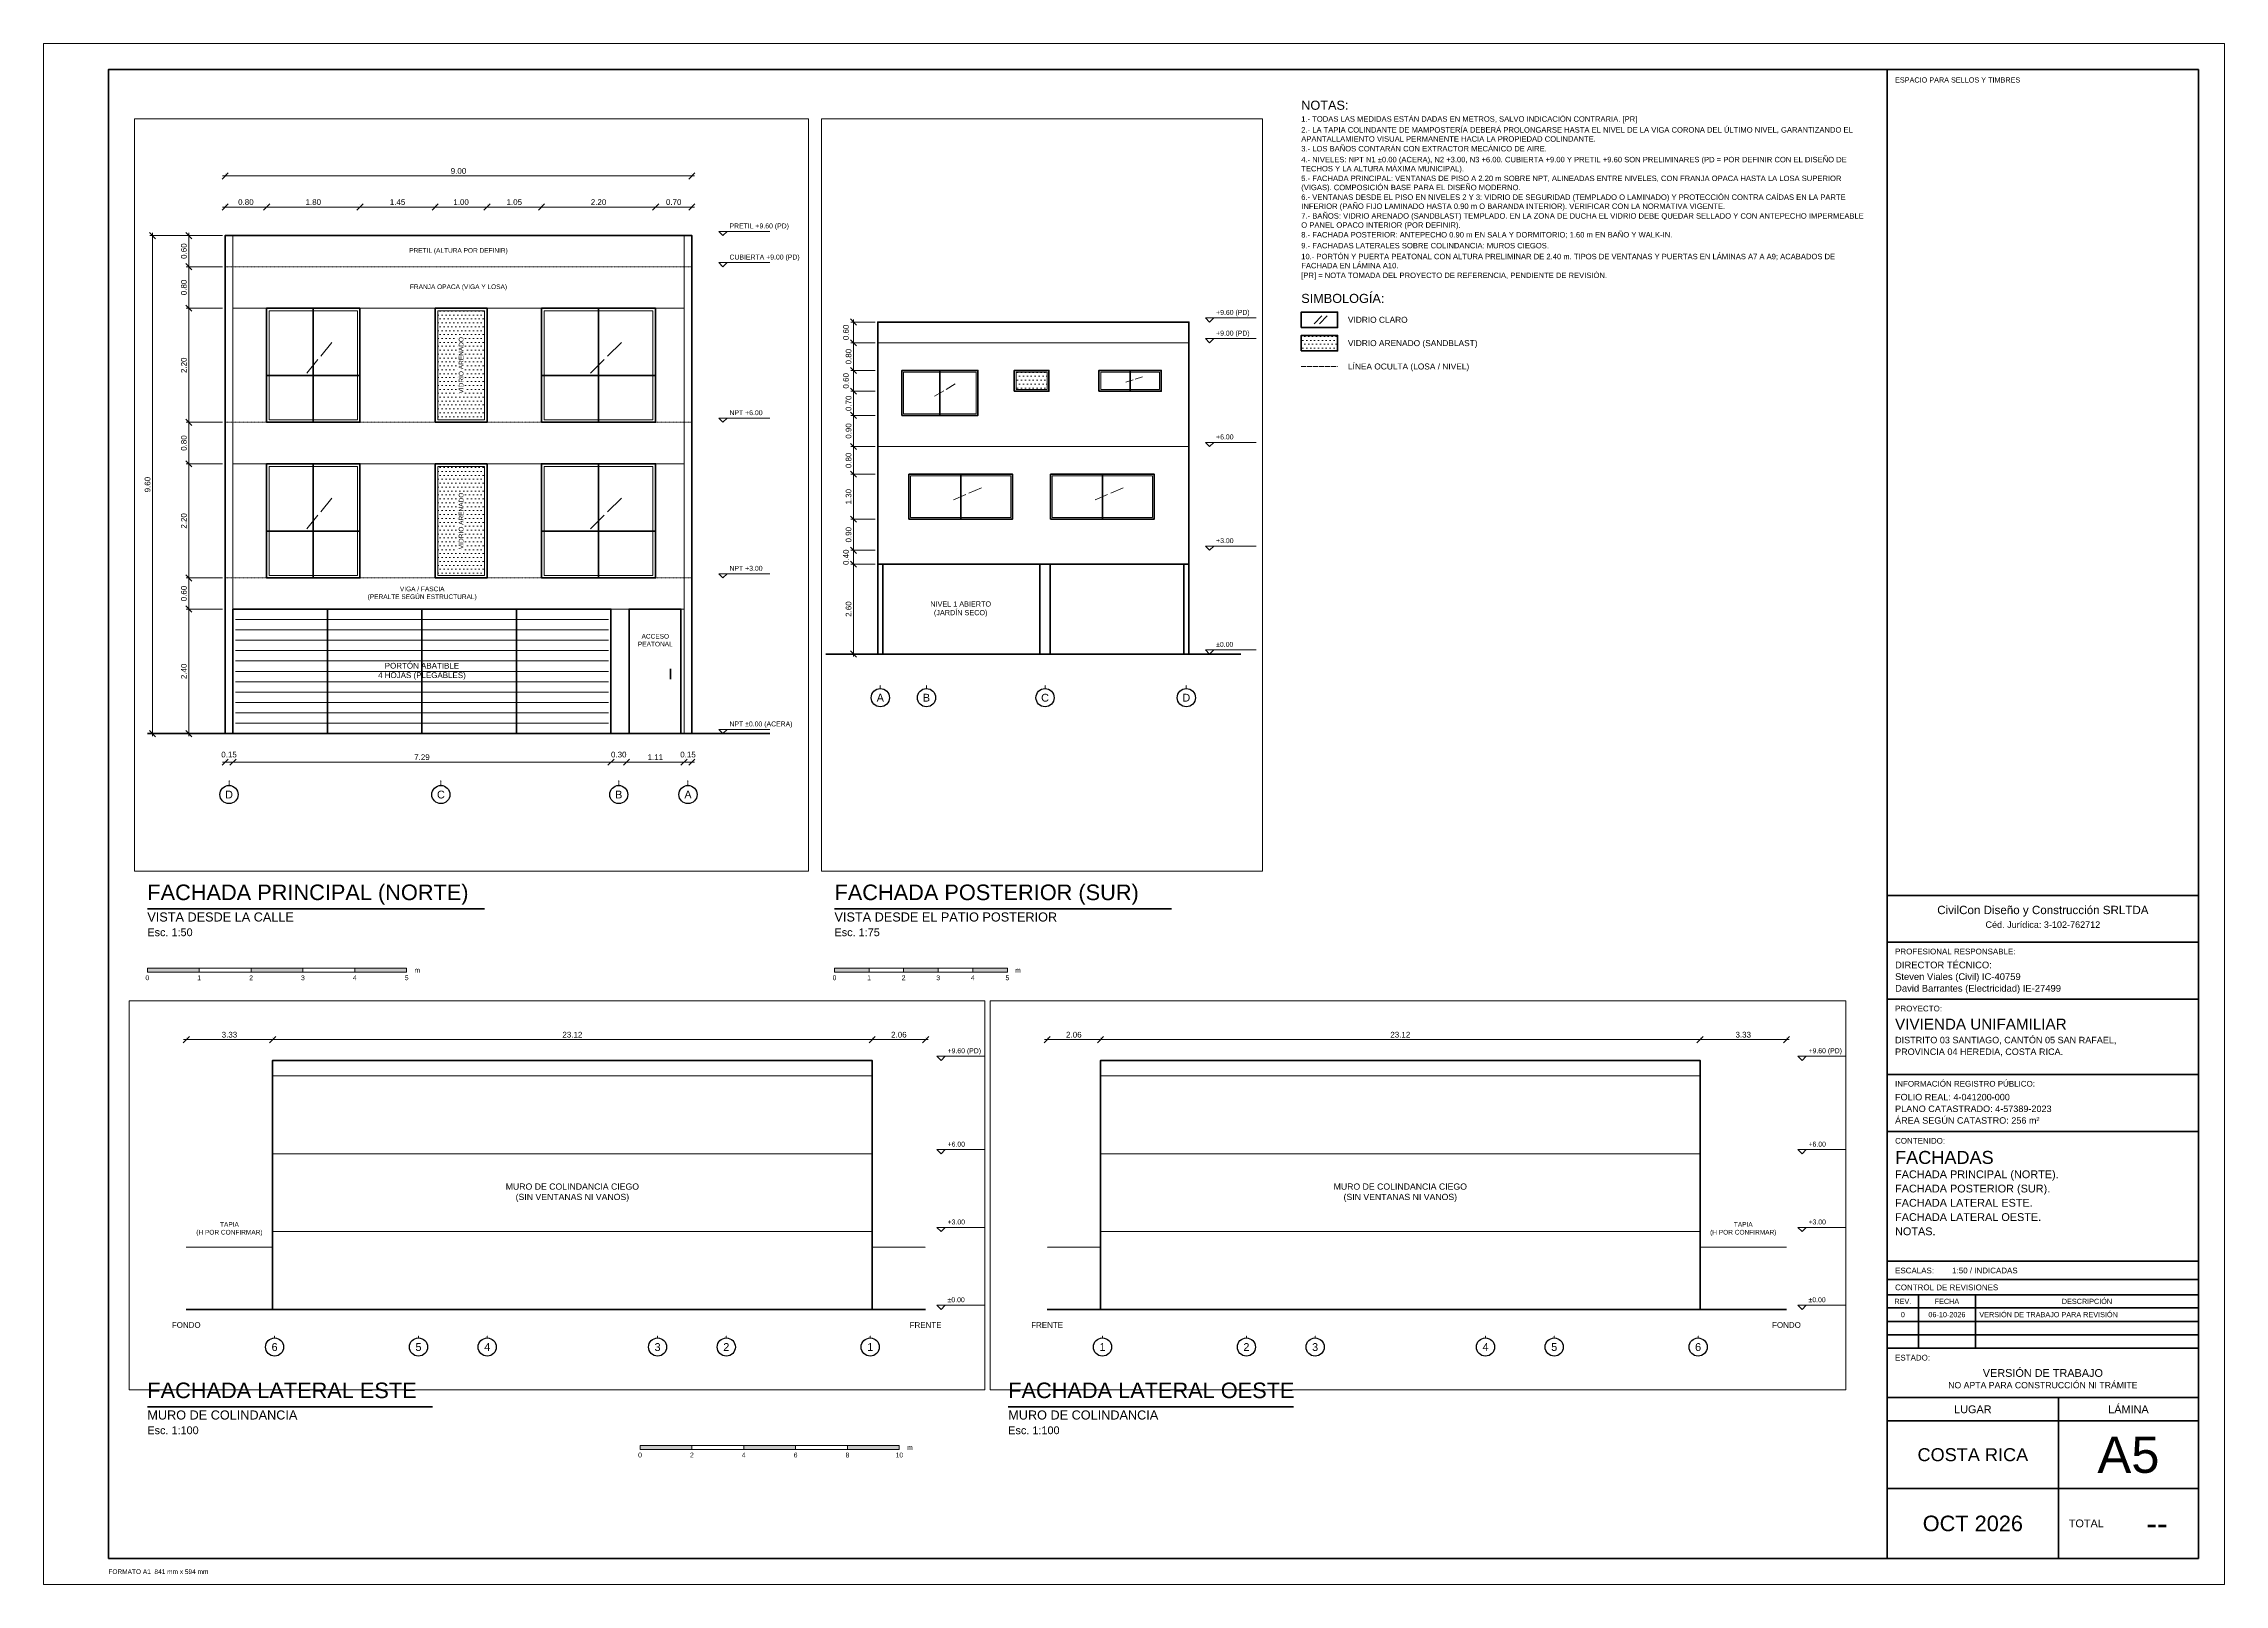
# Paper-space layout 'A5-FACHADAS' of a CAD drawing. Header units: metres, sheet in millimetres. Extents: x 0 to 841, y 0 to 594.
# The model-space entities are those that its viewports show. They can reach past a viewport. Long polylines and large blocks are cut down to what shows.
import ezdxf
from ezdxf.enums import TextEntityAlignment as Align

# ---------------------------------------------------------------- set-up
doc = ezdxf.new("R2010")
doc.units = ezdxf.units.M
doc.linetypes.add('CENTER', pattern=[5.08, 3.175, -0.635, 0.635, -0.635])
doc.linetypes.add('DASHED', pattern=[1.524, 1.27, -0.254])
for name, color, linetype, lineweight in [('A-CAJETIN', 7, 'Continuous', 35), ('A-CAJETIN-TXT', 7, 'Continuous', 25), ('A-EJES', 8, 'CENTER', 13), ('A-EJES-TXT', 7, 'Continuous', 25), ('A-ESCALA-GRAF', 7, 'Continuous', 18), ('A-MARCO', 7, 'Continuous', 70), ('A-NOTAS', 7, 'Continuous', 18), ('A-TEXTO', 7, 'Continuous', 18), ('A-TITULOS', 7, 'Continuous', 35), ('F-CONTORNO', 7, 'Continuous', 50), ('F-COTA', 7, 'Continuous', 18), ('F-LINEAS', 8, 'Continuous', 18), ('F-NIVEL', 7, 'Continuous', 18), ('F-OCULTO', 8, 'DASHED', 13), ('F-TERRENO', 7, 'Continuous', 70), ('F-TRAMA', 8, 'Continuous', 9), ('F-TXT', 7, 'Continuous', 18), ('F-VANOS', 7, 'Continuous', 35), ('F-VIDRIO', 8, 'Continuous', 13)]:
    doc.layers.add(name, color=color, linetype=linetype, lineweight=lineweight)
doc.layers.add('A-VIEWPORT', color=8, linetype='Continuous', lineweight=13, plot=False)
doc.styles.add('ARIAL', font='arial.ttf')
doc.dimstyles.new('COTA-100', dxfattribs={"dimtxt": 0.22, "dimasz": 0.12, "dimexe": 0.1, "dimexo": 0.1, "dimgap": 0.08, "dimtad": 1, "dimzin": 0, "dimdsep": 46, "dimtxsty": 'ARIAL', "dimtsz": 0.12, "dimcen": 2.5, "dimdle": 0.1, "dimclrd": 7, "dimclre": 7, "dimclrt": 7, "dimazin": 3, "dimtfac": 1, "dimtmove": 0, "dimatfit": 3, "dimlwd": 18, "dimlwe": 13})
doc.dimstyles.new('COTA-50', dxfattribs={"dimtxt": 0.11, "dimasz": 0.06, "dimexe": 0.05, "dimexo": 0.05, "dimgap": 0.04, "dimtad": 1, "dimzin": 0, "dimdsep": 46, "dimtxsty": 'ARIAL', "dimtsz": 0.06, "dimcen": 2.5, "dimdle": 0.05, "dimclrd": 7, "dimclre": 7, "dimclrt": 7, "dimazin": 3, "dimtfac": 1, "dimtmove": 0, "dimatfit": 3, "dimlwd": 18, "dimlwe": 13})
doc.dimstyles.new('COTA-75', dxfattribs={"dimtxt": 0.165, "dimasz": 0.09, "dimexe": 0.075, "dimexo": 0.075, "dimgap": 0.06, "dimtad": 1, "dimzin": 0, "dimdsep": 46, "dimtxsty": 'ARIAL', "dimtsz": 0.09, "dimcen": 2.5, "dimdle": 0.075, "dimclrd": 7, "dimclre": 7, "dimclrt": 7, "dimazin": 3, "dimtfac": 1, "dimtmove": 0, "dimatfit": 3, "dimlwd": 18, "dimlwe": 13})

# ---------------------------------------------------------------- blocks, each defined once
blk = doc.blocks.new('CAJETIN_A1')
for p, q in [((0, 255.6), (120, 255.6)), ((0, 237.6), (120, 237.6)), ((0, 215.6), (120, 215.6)), ((0, 186.6), (120, 186.6)), ((0, 164.6), (120, 164.6)), ((0, 114.6), (120, 114.6)), ((0, 107.6), (120, 107.6)), ((0, 101.6), (120, 101.6)), ((12, 101.6), (12, 81)), ((34, 101.6), (34, 81)), ((0, 96.6), (120, 96.6)), ((0, 91.4), (120, 91.4)), ((0, 86.2), (120, 86.2)), ((0, 81), (120, 81)), ((0, 62), (120, 62)), ((66, 62), (66, 0)), ((0, 53), (120, 53)), ((0, 27), (120, 27))]:
    blk.add_line(p, q)
blk.add_lwpolyline([(0, 0), (120, 0), (120, 574), (0, 574)], close=True)
at = {"style": 'ARIAL'}
for s, height, p in [('ESPACIO PARA SELLOS Y TIMBRES', 2, (3, 571)), ('PROFESIONAL RESPONSABLE:', 2.2, (3, 235.1)), ('PROYECTO:', 2.2, (3, 213.1)), ('INFORMACIÓN REGISTRO PÚBLICO:', 2.2, (3, 184.1)), ('CONTENIDO:', 2.2, (3, 162.1)), ('ESCALAS:', 2.2, (3, 112.1)), ('CONTROL DE REVISIONES', 2.2, (3, 105.6)), ('ESTADO:', 2.2, (3, 78.5))]:
    blk.add_text(s, height=height, dxfattribs=at).set_placement(p, align=Align.TOP_LEFT)
for s, height, p in [('REV.', 2, (6, 99.1)), ('FECHA', 2, (23, 99.1)), ('DESCRIPCIÓN', 2, (77, 99.1)), ('LUGAR', 3, (33, 57.5)), ('LÁMINA', 3, (93, 57.5))]:
    blk.add_text(s, height=height, dxfattribs=at).set_placement(p, align=Align.MIDDLE_CENTER)
blk.add_text('TOTAL', height=3, dxfattribs=at).set_placement((70, 13.5), align=Align.MIDDLE_LEFT)
for tag, height, p in [('EMPRESA_CED', 2.5, (60, 245.6)), ('EMPRESA', 3.2, (60, 251.6)), ('ESTADO_1', 3, (60, 73)), ('ESTADO_2', 2.4, (60, 68))]:
    blk.add_attdef(tag, text='', height=height, dxfattribs=at).set_placement(p, align=Align.TOP_CENTER)
for tag, height, p in [('PROF_1', 2.6, (3, 230.1)), ('PROF_2', 2.6, (3, 225.6)), ('PROF_3', 2.6, (3, 221.1)), ('PROYECTO', 4.2, (3, 208.1)), ('UBIC_1', 2.5, (3, 201.1)), ('UBIC_2', 2.5, (3, 196.6)), ('UBIC_3', 2.5, (3, 192.1)), ('REG_1', 2.5, (3, 179.1)), ('REG_2', 2.5, (3, 174.6)), ('REG_3', 2.5, (3, 170.1)), ('CONT_TIT', 5, (3, 157.1)), ('CONT_1', 3, (3, 149.6)), ('CONT_2', 3, (3, 144.1)), ('CONT_3', 3, (3, 138.6)), ('CONT_4', 3, (3, 133.1)), ('CONT_5', 3, (3, 127.6)), ('CONT_6', 3, (3, 122.1)), ('ESCALAS', 2.2, (25, 112.1))]:
    blk.add_attdef(tag, text='', height=height, dxfattribs=at).set_placement(p, align=Align.TOP_LEFT)
for tag, height, p in [('REV0_N', 2, (6, 94)), ('REV0_F', 2, (23, 94)), ('REV1_N', 2, (6, 88.8)), ('REV2_N', 2, (6, 83.6)), ('REV1_F', 2, (23, 88.8)), ('REV2_F', 2, (23, 83.6)), ('LUGAR', 5, (33, 40)), ('LAMINA', 14, (93, 40)), ('TOTAL', 9, (104, 13.5)), ('FECHA', 6, (33, 13.5))]:
    blk.add_attdef(tag, text='', height=height, dxfattribs=at).set_placement(p, align=Align.MIDDLE_CENTER)
for tag, p in [('REV0_D', (35.5, 94)), ('REV1_D', (35.5, 88.8)), ('REV2_D', (35.5, 83.6))]:
    blk.add_attdef(tag, text='', height=2, dxfattribs=at).set_placement(p, align=Align.MIDDLE_LEFT)

msp = doc.modelspace()

# ---------------------------------------------------------------- hatches: boundary and pattern name
at = {"layer": 'F-TRAMA'}
h = msp.add_hatch(dxfattribs=at)
h.set_pattern_fill('DOTS', scale=0.0475)
h.paths.add_polyline_path([(4.1, 6.05), (5, 6.05), (5, 8.15), (4.1, 8.15)])
h = msp.add_hatch(dxfattribs=at)
h.set_pattern_fill('DOTS', scale=0.07125)
h.paths.add_polyline_path([(34, 7.65), (34.9, 7.65), (34.9, 8.15), (34, 8.15)])
h = msp.add_hatch(dxfattribs=at)
h.set_pattern_fill('DOTS', scale=0.0475)
h.paths.add_polyline_path([(4.1, 3.05), (5, 3.05), (5, 5.15), (4.1, 5.15)])

# ---------------------------------------------------------------- linework, layer by layer
at = {"layer": 'A-EJES', "ltscale": 0.05}
for p, q in [((0.075, -0.9), (0.075, -1)), ((4.16, -0.9), (4.16, -1)), ((7.59, -0.9), (7.59, -1)), ((8.925, -0.9), (8.925, -1))]:
    msp.add_line(p, q, dxfattribs=at)
at = {"layer": 'A-EJES', "ltscale": 0.075}
for p, q in [((30.075, -0.9), (30.075, -1)), ((31.41, -0.9), (31.41, -1)), ((34.84, -0.9), (34.84, -1)), ((38.925, -0.9), (38.925, -1))]:
    msp.add_line(p, q, dxfattribs=at)
at = {"layer": 'A-EJES', "ltscale": 0.1}
for p, q in [((63.407, -1), (63.407, -1.1)), ((68.957, -1), (68.957, -1.1)), ((71.607, -1), (71.607, -1.1)), ((78.177, -1), (78.177, -1.1)), ((80.827, -1), (80.827, -1.1)), ((86.377, -1), (86.377, -1.1)), ((102.135, -1), (102.135, -1.1)), ((107.685, -1), (107.685, -1.1)), ((110.335, -1), (110.335, -1.1)), ((116.905, -1), (116.905, -1.1)), ((119.555, -1), (119.555, -1.1)), ((125.105, -1), (125.105, -1.1))]:
    msp.add_line(p, q, dxfattribs=at)
at = {"layer": 'A-EJES-TXT'}
for centre, radius in [((0.075, -1.175), 0.175), ((4.16, -1.175), 0.175), ((7.59, -1.175), 0.175), ((8.925, -1.175), 0.175), ((30.075, -1.262), 0.263), ((31.41, -1.262), 0.263), ((34.84, -1.262), 0.263), ((38.925, -1.262), 0.263), ((63.407, -1.45), 0.35), ((68.957, -1.45), 0.35), ((71.607, -1.45), 0.35), ((78.177, -1.45), 0.35), ((80.827, -1.45), 0.35), ((86.377, -1.45), 0.35), ((102.135, -1.45), 0.35), ((107.685, -1.45), 0.35), ((110.335, -1.45), 0.35), ((116.905, -1.45), 0.35), ((119.555, -1.45), 0.35), ((125.105, -1.45), 0.35)]:
    msp.add_circle(centre, radius, dxfattribs=at)
at = {"layer": 'F-CONTORNO'}
for points in [[(0, 0), (9, 0), (9, 9.6), (0, 9.6)], [(30, 2.6), (39, 2.6), (39, 9.6), (30, 9.6)], [(63.332, 0), (86.452, 0), (86.452, 9.6), (63.332, 9.6)], [(102.06, 0), (125.18, 0), (125.18, 9.6), (102.06, 9.6)], [(30, 0), (30.15, 0), (30.15, 2.6), (30, 2.6)], [(34.69, 0), (34.99, 0), (34.99, 2.6), (34.69, 2.6)], [(38.85, 0), (39, 0), (39, 2.6), (38.85, 2.6)]]:
    msp.add_lwpolyline(points, close=True, dxfattribs=at)
at = {"layer": 'F-LINEAS'}
for p, q in [((0, 0), (0, 9.6)), ((0.15, 0), (0.15, 9.6)), ((8.85, 0), (8.85, 9.6)), ((9, 0), (9, 9.6)), ((0.15, 8.2), (8.85, 8.2)), ((0.15, 5.2), (8.85, 5.2)), ((0.15, 2.4), (8.85, 2.4))]:
    msp.add_line(p, q, dxfattribs=at)
at = {"layer": 'F-NIVEL'}
for p, q in [((9.52, 9.68), (10.5, 9.68)), ((39.48, 9.72), (40.95, 9.72)), ((88.952, 9.76), (90.912, 9.76)), ((128.952, 9.76), (130.912, 9.76)), ((9.52, 9.08), (10.5, 9.08)), ((39.48, 9.12), (40.95, 9.12)), ((9.52, 6.08), (10.5, 6.08)), ((39.48, 6.12), (40.95, 6.12)), ((88.952, 6.16), (90.912, 6.16)), ((128.952, 6.16), (130.912, 6.16)), ((9.52, 3.08), (10.5, 3.08)), ((39.48, 3.12), (40.95, 3.12)), ((88.952, 3.16), (90.912, 3.16)), ((128.952, 3.16), (130.912, 3.16)), ((9.52, 0.08), (10.5, 0.08)), ((39.48, 0.12), (40.95, 0.12)), ((88.952, 0.16), (90.912, 0.16)), ((128.952, 0.16), (130.912, 0.16))]:
    msp.add_line(p, q, dxfattribs=at)
for points in [[(9.52, 9.68), (9.68, 9.68), (9.6, 9.6)], [(39.48, 9.72), (39.72, 9.72), (39.6, 9.6)], [(88.952, 9.76), (89.272, 9.76), (89.112, 9.6)], [(128.952, 9.76), (129.272, 9.76), (129.112, 9.6)], [(9.52, 9.08), (9.68, 9.08), (9.6, 9)], [(39.48, 9.12), (39.72, 9.12), (39.6, 9)], [(9.52, 6.08), (9.68, 6.08), (9.6, 6)], [(39.48, 6.12), (39.72, 6.12), (39.6, 6)], [(88.952, 6.16), (89.272, 6.16), (89.112, 6)], [(128.952, 6.16), (129.272, 6.16), (129.112, 6)], [(9.52, 3.08), (9.68, 3.08), (9.6, 3)], [(39.48, 3.12), (39.72, 3.12), (39.6, 3)], [(88.952, 3.16), (89.272, 3.16), (89.112, 3)], [(128.952, 3.16), (129.272, 3.16), (129.112, 3)], [(9.52, 0.08), (9.68, 0.08), (9.6, 0)], [(39.48, 0.12), (39.72, 0.12), (39.6, 0)], [(88.952, 0.16), (89.272, 0.16), (89.112, 0)], [(128.952, 0.16), (129.272, 0.16), (129.112, 0)]]:
    msp.add_lwpolyline(points, close=True, dxfattribs=at)
at = {"layer": 'F-OCULTO', "ltscale": 0.08}
for p, q in [((0, 9), (9, 9)), ((30, 9), (39, 9)), ((0, 6), (9, 6)), ((30, 6), (39, 6)), ((0, 3), (9, 3))]:
    msp.add_line(p, q, dxfattribs=at)
at = {"layer": 'F-OCULTO', "ltscale": 0.15}
for p, q in [((63.332, 9), (86.452, 9)), ((102.06, 9), (125.18, 9)), ((63.332, 6), (86.452, 6)), ((102.06, 6), (125.18, 6)), ((63.332, 3), (86.452, 3)), ((102.06, 3), (125.18, 3)), ((60, 2.4), (63.332, 2.4)), ((86.452, 2.4), (88.512, 2.4)), ((100, 2.4), (102.06, 2.4)), ((125.18, 2.4), (128.512, 2.4))]:
    msp.add_line(p, q, dxfattribs=at)
at = {"layer": 'F-TERRENO'}
for p, q in [((-1.5, 0), (10.5, 0)), ((28.5, 0), (40.5, 0)), ((88.512, 0), (60, 0)), ((100, 0), (128.512, 0))]:
    msp.add_line(p, q, dxfattribs=at)
at = {"layer": 'F-VANOS'}
for p, q in [((1.7, 6), (1.7, 8.2)), ((7.2, 6), (7.2, 8.2)), ((31.8, 6.9), (31.8, 8.2)), ((37.3, 7.6), (37.3, 8.2)), ((0.8, 6.9), (2.6, 6.9)), ((6.1, 6.9), (8.3, 6.9)), ((1.7, 3), (1.7, 5.2)), ((7.2, 3), (7.2, 5.2)), ((32.4, 3.9), (32.4, 5.2)), ((36.5, 3.9), (36.5, 5.2)), ((0.8, 3.9), (2.6, 3.9)), ((6.1, 3.9), (8.3, 3.9)), ((1.973, 0), (1.973, 2.4)), ((3.795, 0), (3.795, 2.4)), ((5.617, 0), (5.617, 2.4)), ((8.59, 1.05), (8.59, 1.25))]:
    msp.add_line(p, q, dxfattribs=at)
for points in [[(0.8, 6), (2.6, 6), (2.6, 8.2), (0.8, 8.2)], [(4.05, 6), (5.05, 6), (5.05, 8.2), (4.05, 8.2)], [(6.1, 6), (8.3, 6), (8.3, 8.2), (6.1, 8.2)], [(30.7, 6.9), (32.9, 6.9), (32.9, 8.2), (30.7, 8.2)], [(33.95, 7.6), (34.95, 7.6), (34.95, 8.2), (33.95, 8.2)], [(36.4, 7.6), (38.2, 7.6), (38.2, 8.2), (36.4, 8.2)], [(0.8, 3), (2.6, 3), (2.6, 5.2), (0.8, 5.2)], [(4.05, 3), (5.05, 3), (5.05, 5.2), (4.05, 5.2)], [(6.1, 3), (8.3, 3), (8.3, 5.2), (6.1, 5.2)], [(30.9, 3.9), (33.9, 3.9), (33.9, 5.2), (30.9, 5.2)], [(35, 3.9), (38, 3.9), (38, 5.2), (35, 5.2)], [(0.15, 0), (7.44, 0), (7.44, 2.4), (0.15, 2.4)], [(7.79, 0), (8.79, 0), (8.79, 2.4), (7.79, 2.4)]]:
    msp.add_lwpolyline(points, close=True, dxfattribs=at)
at = {"layer": 'F-VIDRIO'}
for p, q in [((37.444, 7.948), (37.66, 8.02)), ((31.646, 7.459), (31.91, 7.615)), ((31.976, 7.654), (32.24, 7.81)), ((37.174, 7.858), (37.39, 7.93)), ((1.574, 6.946), (1.79, 7.21)), ((1.844, 7.276), (2.06, 7.54)), ((7.046, 6.946), (7.31, 7.21)), ((7.376, 7.276), (7.64, 7.54)), ((32.64, 4.654), (33, 4.81)), ((36.74, 4.654), (37.1, 4.81)), ((1.574, 3.946), (1.79, 4.21)), ((1.844, 4.276), (2.06, 4.54)), ((7.046, 3.946), (7.31, 4.21)), ((7.376, 4.276), (7.64, 4.54)), ((32.19, 4.459), (32.55, 4.615)), ((36.29, 4.459), (36.65, 4.615)), ((0.2, 2.2), (7.39, 2.2)), ((0.2, 2), (7.39, 2)), ((0.2, 1.8), (7.39, 1.8)), ((0.2, 1.6), (7.39, 1.6)), ((0.2, 1.4), (7.39, 1.4)), ((0.2, 1.2), (7.39, 1.2)), ((0.2, 1), (7.39, 1)), ((0.2, 0.8), (7.39, 0.8)), ((0.2, 0.6), (7.39, 0.6)), ((0.2, 0.4), (7.39, 0.4)), ((0.2, 0.2), (7.39, 0.2))]:
    msp.add_line(p, q, dxfattribs=at)
for points in [[(0.85, 6.05), (2.55, 6.05), (2.55, 8.15), (0.85, 8.15)], [(4.1, 6.05), (5, 6.05), (5, 8.15), (4.1, 8.15)], [(6.15, 6.05), (8.25, 6.05), (8.25, 8.15), (6.15, 8.15)], [(30.75, 6.95), (32.85, 6.95), (32.85, 8.15), (30.75, 8.15)], [(34, 7.65), (34.9, 7.65), (34.9, 8.15), (34, 8.15)], [(36.45, 7.65), (38.15, 7.65), (38.15, 8.15), (36.45, 8.15)], [(0.85, 3.05), (2.55, 3.05), (2.55, 5.15), (0.85, 5.15)], [(4.1, 3.05), (5, 3.05), (5, 5.15), (4.1, 5.15)], [(6.15, 3.05), (8.25, 3.05), (8.25, 5.15), (6.15, 5.15)], [(30.95, 3.95), (33.85, 3.95), (33.85, 5.15), (30.95, 5.15)], [(35.05, 3.95), (37.95, 3.95), (37.95, 5.15), (35.05, 5.15)]]:
    msp.add_lwpolyline(points, close=True, dxfattribs=at)

# ---------------------------------------------------------------- texts
at = {"layer": 'A-EJES-TXT', "style": 'ARIAL'}
for s, height, p in [('D', 0.15, (0.075, -1.175)), ('C', 0.15, (4.16, -1.175)), ('B', 0.15, (7.59, -1.175)), ('A', 0.15, (8.925, -1.175)), ('A', 0.225, (30.075, -1.262)), ('B', 0.225, (31.41, -1.262)), ('C', 0.225, (34.84, -1.262)), ('D', 0.225, (38.925, -1.262)), ('6', 0.3, (63.407, -1.45)), ('5', 0.3, (68.957, -1.45)), ('4', 0.3, (71.607, -1.45)), ('3', 0.3, (78.177, -1.45)), ('2', 0.3, (80.827, -1.45)), ('1', 0.3, (86.377, -1.45)), ('1', 0.3, (102.135, -1.45)), ('2', 0.3, (107.685, -1.45)), ('3', 0.3, (110.335, -1.45)), ('4', 0.3, (116.905, -1.45)), ('5', 0.3, (119.555, -1.45)), ('6', 0.3, (125.105, -1.45))]:
    msp.add_text(s, height=height, dxfattribs=at).set_placement(p, align=Align.MIDDLE_CENTER)
at = {"layer": 'F-NIVEL', "style": 'ARIAL'}
for s, height, p in [('PRETIL +9.60 (PD)', 0.095, (9.725, 9.71)), ('+9.60 (PD)', 0.1425, (39.788, 9.765)), ('+9.60 (PD)', 0.19, (89.362, 9.82)), ('+9.60 (PD)', 0.19, (129.362, 9.82)), ('+9.00 (PD)', 0.1425, (39.788, 9.165)), ('CUBIERTA +9.00 (PD)', 0.095, (9.725, 9.11)), ('+6.00', 0.1425, (39.788, 6.165)), ('+6.00', 0.19, (89.362, 6.22)), ('+6.00', 0.19, (129.362, 6.22)), ('NPT +6.00', 0.095, (9.725, 6.11)), ('+3.00', 0.19, (89.362, 3.22)), ('+3.00', 0.19, (129.362, 3.22)), ('NPT +3.00', 0.095, (9.725, 3.11)), ('+3.00', 0.1425, (39.788, 3.165)), ('±0.00', 0.19, (89.362, 0.22)), ('±0.00', 0.19, (129.362, 0.22)), ('NPT ±0.00 (ACERA)', 0.095, (9.725, 0.11)), ('±0.00', 0.1425, (39.788, 0.165))]:
    msp.add_text(s, height=height, dxfattribs=at).set_placement(p, align=Align.BOTTOM_LEFT)
at = {"layer": 'F-TXT', "style": 'ARIAL'}
for p in [(4.55, 7.1), (4.55, 4.1)]:
    msp.add_text('VIDRIO ARENADO', height=0.09, rotation=90, dxfattribs=at).set_placement(p, align=Align.MIDDLE_CENTER)
for s, p in [('FONDO', (60, -0.6)), ('FRENTE', (88.512, -0.6)), ('FRENTE', (100, -0.6)), ('FONDO', (128.512, -0.6))]:
    msp.add_text(s, height=0.22, dxfattribs=at).set_placement(p, align=Align.MIDDLE_CENTER)
at = {"layer": 'F-TXT', "attachment_point": 5, "style": 'ARIAL'}
for s, insert, char_height, width in [('PRETIL (ALTURA POR DEFINIR)', (4.5, 9.3), 0.09, 3), ('FRANJA OPACA (VIGA Y LOSA)', (4.5, 8.6), 0.09, 3), ('MURO DE COLINDANCIA CIEGO\\P(SIN VENTANAS NI VANOS)', (74.892, 4.5), 0.24, 8), ('MURO DE COLINDANCIA CIEGO\\P(SIN VENTANAS NI VANOS)', (113.62, 4.5), 0.24, 8), ('TAPIA\\P(H POR CONFIRMAR)', (61.666, 3.1), 0.18, 3), ('TAPIA\\P(H POR CONFIRMAR)', (126.846, 3.1), 0.18, 3), ('VIGA / FASCIA\\P(PERALTE SEGÚN ESTRUCTURAL)', (3.8, 2.7), 0.09, 2.5), ('ACCESO\\PPEATONAL', (8.295, 1.8), 0.09, 0.9), ('PORTÓN ABATIBLE\\P4 HOJAS (PLEGABLES)', (3.795, 1.2), 0.11, 2.25), ('NIVEL 1 ABIERTO\\P(JARDÍN SECO)', (32.4, 1.3), 0.15, 3)]:
    msp.add_mtext(s, dxfattribs=dict(at, insert=insert, char_height=char_height, width=width))

# ---------------------------------------------------------------- dimensions: what is measured, and where the dimension line sits
at = {"layer": 'F-COTA'}
for base, p1, p2, dimstyle in [((0, 10.75), (0, 10.75), (9, 10.75), 'COTA-50'), ((60, 10.4), (60, 10.4), (63.332, 10.4), 'COTA-100'), ((63.332, 10.4), (63.332, 10.4), (86.452, 10.4), 'COTA-100'), ((86.452, 10.4), (86.452, 10.4), (88.512, 10.4), 'COTA-100'), ((100, 10.4), (100, 10.4), (102.06, 10.4), 'COTA-100'), ((102.06, 10.4), (102.06, 10.4), (125.18, 10.4), 'COTA-100'), ((125.18, 10.4), (125.18, 10.4), (128.512, 10.4), 'COTA-100'), ((0, 10.15), (0, 10.15), (0.8, 10.15), 'COTA-50'), ((0.8, 10.15), (0.8, 10.15), (2.6, 10.15), 'COTA-50'), ((2.6, 10.15), (2.6, 10.15), (4.05, 10.15), 'COTA-50'), ((4.05, 10.15), (4.05, 10.15), (5.05, 10.15), 'COTA-50'), ((5.05, 10.15), (5.05, 10.15), (6.1, 10.15), 'COTA-50'), ((6.1, 10.15), (6.1, 10.15), (8.3, 10.15), 'COTA-50'), ((8.3, 10.15), (8.3, 10.15), (9, 10.15), 'COTA-50'), ((0, -0.55), (0, -0.55), (0.15, -0.55), 'COTA-50'), ((0.15, -0.55), (0.15, -0.55), (7.44, -0.55), 'COTA-50'), ((7.44, -0.55), (7.44, -0.55), (7.74, -0.55), 'COTA-50'), ((7.74, -0.55), (7.74, -0.55), (8.85, -0.55), 'COTA-50'), ((8.85, -0.55), (8.85, -0.55), (9, -0.55), 'COTA-50')]:
    msp.add_linear_dim(base=base, p1=p1, p2=p2, dimstyle=dimstyle, dxfattribs=at).render()
for base, p1, p2, dimstyle in [((29.3, 9), (30, 9), (30, 9.6), 'COTA-75'), ((-1.4, 0), (0, 0), (0, 9.6), 'COTA-50'), ((-0.7, 9), (0, 9), (0, 9.6), 'COTA-50'), ((-0.7, 8.2), (0, 8.2), (0, 9), 'COTA-50'), ((29.3, 8.2), (30, 8.2), (30, 9), 'COTA-75'), ((-0.7, 6), (0, 6), (0, 8.2), 'COTA-50'), ((29.3, 7.6), (30, 7.6), (30, 8.2), 'COTA-75'), ((29.3, 6.9), (30, 6.9), (30, 7.6), 'COTA-75'), ((29.3, 6), (30, 6), (30, 6.9), 'COTA-75'), ((-0.7, 5.2), (0, 5.2), (0, 6), 'COTA-50'), ((29.3, 5.2), (30, 5.2), (30, 6), 'COTA-75'), ((-0.7, 3), (0, 3), (0, 5.2), 'COTA-50'), ((29.3, 3.9), (30, 3.9), (30, 5.2), 'COTA-75'), ((29.3, 3), (30, 3), (30, 3.9), 'COTA-75'), ((-0.7, 2.4), (0, 2.4), (0, 3), 'COTA-50'), ((29.3, 2.6), (30, 2.6), (30, 3), 'COTA-75'), ((29.3, 0), (30, 0), (30, 2.6), 'COTA-75'), ((-0.7, 0), (0, 0), (0, 2.4), 'COTA-50')]:
    msp.add_linear_dim(base=base, p1=p1, p2=p2, angle=90, dimstyle=dimstyle, dxfattribs=at).render()

psp = doc.layouts.new('A5-FACHADAS')

# ---------------------------------------------------------------- hatches: boundary and pattern name
at = {"layer": 'A-ESCALA-GRAF'}
for points in [[(40, 236), (60, 236), (60, 237.6), (40, 237.6)], [(80, 236), (100, 236), (100, 237.6), (80, 237.6)], [(120, 236), (140, 236), (140, 237.6), (120, 237.6)], [(305, 236), (318.33, 236), (318.33, 237.6), (305, 237.6)], [(331.67, 236), (345, 236), (345, 237.6), (331.67, 237.6)], [(358.33, 236), (371.67, 236), (371.67, 237.6), (358.33, 237.6)], [(230, 52), (250, 52), (250, 53.6), (230, 53.6)], [(270, 52), (290, 52), (290, 53.6), (270, 53.6)], [(310, 52), (330, 52), (330, 53.6), (310, 53.6)]]:
    psp.add_hatch(color=7, dxfattribs=at).paths.add_polyline_path(points)
at = {"layer": 'F-TRAMA'}
h = psp.add_hatch(dxfattribs=at)
h.set_pattern_fill('DOTS', scale=0.95)
h.paths.add_polyline_path([(485, 475.53), (499, 475.53), (499, 481.53), (485, 481.53)])

# ---------------------------------------------------------------- linework, layer by layer
at = {"layer": 'A-ESCALA-GRAF'}
for points in [[(40, 236), (60, 236), (60, 237.6), (40, 237.6)], [(60, 236), (80, 236), (80, 237.6), (60, 237.6)], [(80, 236), (100, 236), (100, 237.6), (80, 237.6)], [(100, 236), (120, 236), (120, 237.6), (100, 237.6)], [(120, 236), (140, 236), (140, 237.6), (120, 237.6)], [(305, 236), (318.33, 236), (318.33, 237.6), (305, 237.6)], [(318.33, 236), (331.67, 236), (331.67, 237.6), (318.33, 237.6)], [(331.67, 236), (345, 236), (345, 237.6), (331.67, 237.6)], [(345, 236), (358.33, 236), (358.33, 237.6), (345, 237.6)], [(358.33, 236), (371.67, 236), (371.67, 237.6), (358.33, 237.6)], [(230, 52), (250, 52), (250, 53.6), (230, 53.6)], [(250, 52), (270, 52), (270, 53.6), (250, 53.6)], [(270, 52), (290, 52), (290, 53.6), (270, 53.6)], [(290, 52), (310, 52), (310, 53.6), (290, 53.6)], [(310, 52), (330, 52), (330, 53.6), (310, 53.6)]]:
    psp.add_lwpolyline(points, close=True, dxfattribs=at)
at = {"layer": 'A-MARCO'}
psp.add_lwpolyline([(25, 10), (831, 10), (831, 584), (25, 584)], close=True, dxfattribs=at)
at = {"layer": 'A-TITULOS'}
for p, q in [((40, 260.5), (170, 260.5)), ((305, 260.5), (435, 260.5)), ((40, 68.5), (150, 68.5)), ((372, 68.5), (482, 68.5))]:
    psp.add_line(p, q, dxfattribs=at)
at = {"layer": 'A-VIEWPORT'}
psp.add_lwpolyline([(0, 0), (841, 0), (841, 594), (0, 594)], close=True, dxfattribs=at)
at = {"layer": 'F-OCULTO', "ltscale": 1.5}
psp.add_line((485, 469.53), (499, 469.53), dxfattribs=at)
at = {"layer": 'F-VANOS'}
for points in [[(485, 484.53), (499, 484.53), (499, 490.53), (485, 490.53)], [(485, 475.53), (499, 475.53), (499, 481.53), (485, 481.53)]]:
    psp.add_lwpolyline(points, close=True, dxfattribs=at)
at = {"layer": 'F-VIDRIO'}
for p, q in [((490, 486.03), (493, 489.03)), ((492, 486.03), (495, 489.03))]:
    psp.add_line(p, q, dxfattribs=at)

# ---------------------------------------------------------------- block references
at = {"layer": 'A-CAJETIN'}
ref = psp.add_blockref('CAJETIN_A1', (711, 10), dxfattribs=at)
ref.add_attrib('EMPRESA', 'CivilCon Diseño y Construcción SRLTDA', dxfattribs={"layer": 'A-CAJETIN-TXT', "height": 3.2, "style": 'ARIAL'}).set_placement((771, 261.6), align=Align.TOP_CENTER)
ref.add_attrib('EMPRESA_CED', 'Céd. Jurídica: 3-102-762712', dxfattribs={"layer": 'A-CAJETIN-TXT', "height": 2.5, "style": 'ARIAL'}).set_placement((771, 255.6), align=Align.TOP_CENTER)
ref.add_attrib('PROF_1', 'DIRECTOR TÉCNICO:', dxfattribs={"layer": 'A-CAJETIN-TXT', "height": 2.6, "style": 'ARIAL'}).set_placement((714, 240.1), align=Align.TOP_LEFT)
ref.add_attrib('PROF_2', 'Steven Viales (Civil) IC-40759', dxfattribs={"layer": 'A-CAJETIN-TXT', "height": 2.6, "style": 'ARIAL'}).set_placement((714, 235.6), align=Align.TOP_LEFT)
ref.add_attrib('PROF_3', 'David Barrantes (Electricidad) IE-27499', dxfattribs={"layer": 'A-CAJETIN-TXT', "height": 2.6, "style": 'ARIAL'}).set_placement((714, 231.1), align=Align.TOP_LEFT)
ref.add_attrib('PROYECTO', 'VIVIENDA UNIFAMILIAR', dxfattribs={"layer": 'A-CAJETIN-TXT', "height": 4.2, "style": 'ARIAL'}).set_placement((714, 218.1), align=Align.TOP_LEFT)
ref.add_attrib('UBIC_1', 'DISTRITO 03 SANTIAGO, CANTÓN 05 SAN RAFAEL,', dxfattribs={"layer": 'A-CAJETIN-TXT', "height": 2.5, "style": 'ARIAL'}).set_placement((714, 211.1), align=Align.TOP_LEFT)
ref.add_attrib('UBIC_2', 'PROVINCIA 04 HEREDIA, COSTA RICA.', dxfattribs={"layer": 'A-CAJETIN-TXT', "height": 2.5, "style": 'ARIAL'}).set_placement((714, 206.6), align=Align.TOP_LEFT)
ref.add_attrib('REG_1', 'FOLIO REAL: 4-041200-000', dxfattribs={"layer": 'A-CAJETIN-TXT', "height": 2.5, "style": 'ARIAL'}).set_placement((714, 189.1), align=Align.TOP_LEFT)
ref.add_attrib('REG_2', 'PLANO CATASTRADO: 4-57389-2023', dxfattribs={"layer": 'A-CAJETIN-TXT', "height": 2.5, "style": 'ARIAL'}).set_placement((714, 184.6), align=Align.TOP_LEFT)
ref.add_attrib('REG_3', 'ÁREA SEGÚN CATASTRO: 256 m²', dxfattribs={"layer": 'A-CAJETIN-TXT', "height": 2.5, "style": 'ARIAL'}).set_placement((714, 180.1), align=Align.TOP_LEFT)
ref.add_attrib('CONT_TIT', 'FACHADAS', dxfattribs={"layer": 'A-CAJETIN-TXT', "height": 5, "style": 'ARIAL'}).set_placement((714, 167.1), align=Align.TOP_LEFT)
ref.add_attrib('CONT_1', 'FACHADA PRINCIPAL (NORTE).', dxfattribs={"layer": 'A-CAJETIN-TXT', "height": 3, "style": 'ARIAL'}).set_placement((714, 159.6), align=Align.TOP_LEFT)
ref.add_attrib('CONT_2', 'FACHADA POSTERIOR (SUR).', dxfattribs={"layer": 'A-CAJETIN-TXT', "height": 3, "style": 'ARIAL'}).set_placement((714, 154.1), align=Align.TOP_LEFT)
ref.add_attrib('CONT_3', 'FACHADA LATERAL ESTE.', dxfattribs={"layer": 'A-CAJETIN-TXT', "height": 3, "style": 'ARIAL'}).set_placement((714, 148.6), align=Align.TOP_LEFT)
ref.add_attrib('CONT_4', 'FACHADA LATERAL OESTE.', dxfattribs={"layer": 'A-CAJETIN-TXT', "height": 3, "style": 'ARIAL'}).set_placement((714, 143.1), align=Align.TOP_LEFT)
ref.add_attrib('CONT_5', 'NOTAS.', dxfattribs={"layer": 'A-CAJETIN-TXT', "height": 3, "style": 'ARIAL'}).set_placement((714, 137.6), align=Align.TOP_LEFT)
ref.add_attrib('ESCALAS', '1:50 / INDICADAS', dxfattribs={"layer": 'A-CAJETIN-TXT', "height": 2.2, "style": 'ARIAL'}).set_placement((736, 122.1), align=Align.TOP_LEFT)
ref.add_attrib('REV0_N', '0', dxfattribs={"layer": 'A-CAJETIN-TXT', "height": 2, "style": 'ARIAL'}).set_placement((717, 104), align=Align.MIDDLE_CENTER)
ref.add_attrib('REV0_F', '06-10-2026', dxfattribs={"layer": 'A-CAJETIN-TXT', "height": 2, "style": 'ARIAL'}).set_placement((734, 104), align=Align.MIDDLE_CENTER)
ref.add_attrib('REV0_D', 'VERSIÓN DE TRABAJO PARA REVISIÓN', dxfattribs={"layer": 'A-CAJETIN-TXT', "height": 2, "style": 'ARIAL'}).set_placement((746.5, 104), align=Align.MIDDLE_LEFT)
ref.add_attrib('ESTADO_1', 'VERSIÓN DE TRABAJO', dxfattribs={"layer": 'A-CAJETIN-TXT', "height": 3, "style": 'ARIAL'}).set_placement((771, 83), align=Align.TOP_CENTER)
ref.add_attrib('ESTADO_2', 'NO APTA PARA CONSTRUCCIÓN NI TRÁMITE', dxfattribs={"layer": 'A-CAJETIN-TXT', "height": 2.4, "style": 'ARIAL'}).set_placement((771, 78), align=Align.TOP_CENTER)
ref.add_attrib('LUGAR', 'COSTA RICA', dxfattribs={"layer": 'A-CAJETIN-TXT', "height": 5, "style": 'ARIAL'}).set_placement((744, 50), align=Align.MIDDLE_CENTER)
ref.add_attrib('LAMINA', 'A5', dxfattribs={"layer": 'A-CAJETIN-TXT', "height": 14, "style": 'ARIAL'}).set_placement((804, 50), align=Align.MIDDLE_CENTER)
ref.add_attrib('FECHA', 'OCT 2026', dxfattribs={"layer": 'A-CAJETIN-TXT', "height": 6, "style": 'ARIAL'}).set_placement((744, 23.5), align=Align.MIDDLE_CENTER)
ref.add_attrib('TOTAL', '--', dxfattribs={"layer": 'A-CAJETIN-TXT', "height": 9, "style": 'ARIAL'}).set_placement((815, 23.5), align=Align.MIDDLE_CENTER)

# ---------------------------------------------------------------- texts
at = {"layer": 'A-ESCALA-GRAF', "style": 'ARIAL'}
for p in [(143, 236.8), (374.67, 236.8), (333, 52.8)]:
    psp.add_text('m', height=1.87, dxfattribs=at).set_placement(p, align=Align.MIDDLE_LEFT)
for s, p in [('0', (40, 234.8)), ('1', (60, 234.8)), ('2', (80, 234.8)), ('3', (100, 234.8)), ('4', (120, 234.8)), ('5', (140, 234.8)), ('0', (305, 234.8)), ('1', (318.33, 234.8)), ('2', (331.67, 234.8)), ('3', (345, 234.8)), ('4', (358.33, 234.8)), ('5', (371.67, 234.8)), ('0', (230, 50.8)), ('2', (250, 50.8)), ('4', (270, 50.8)), ('6', (290, 50.8)), ('8', (310, 50.8)), ('10', (330, 50.8))]:
    psp.add_text(s, height=1.87, dxfattribs=at).set_placement(p, align=Align.TOP_CENTER)
at = {"layer": 'A-NOTAS', "char_height": 2.1, "width": 218, "attachment_point": 1, "style": 'ARIAL'}
for s, insert in [('1.- TODAS LAS MEDIDAS ESTÁN DADAS EN METROS, SALVO INDICACIÓN CONTRARIA. [PR]', (485, 566)), ('2.- LA TAPIA COLINDANTE DE MAMPOSTERÍA DEBERÁ PROLONGARSE HASTA EL NIVEL DE LA VIGA CORONA DEL ÚLTIMO NIVEL, GARANTIZANDO EL APANTALLAMIENTO VISUAL PERMANENTE HACIA LA PROPIEDAD COLINDANTE.', (485, 561.8)), ('3.- LOS BAÑOS CONTARÁN CON EXTRACTOR MECÁNICO DE AIRE.', (485, 554.55)), ('4.- NIVELES: NPT N1 ±0.00 (ACERA), N2 +3.00, N3 +6.00. CUBIERTA +9.00 Y PRETIL +9.60 SON PRELIMINARES (PD = POR DEFINIR CON EL DISEÑO DE TECHOS Y LA ALTURA MÁXIMA MUNICIPAL).', (485, 550.35)), ('5.- FACHADA PRINCIPAL: VENTANAS DE PISO A 2.20 m SOBRE NPT, ALINEADAS ENTRE NIVELES, CON FRANJA OPACA HASTA LA LOSA SUPERIOR (VIGAS). COMPOSICIÓN BASE PARA EL DISEÑO MODERNO.', (485, 543.11)), ('6.- VENTANAS DESDE EL PISO EN NIVELES 2 Y 3: VIDRIO DE SEGURIDAD (TEMPLADO O LAMINADO) Y PROTECCIÓN CONTRA CAÍDAS EN LA PARTE INFERIOR (PAÑO FIJO LAMINADO HASTA 0.90 m O BARANDA INTERIOR). VERIFICAR CON LA NORMATIVA VIGENTE.', (485, 535.86)), ('8.- FACHADA POSTERIOR: ANTEPECHO 0.90 m EN SALA Y DORMITORIO; 1.60 m EN BAÑO Y WALK-IN.', (485, 521.37)), ('7.- BAÑOS: VIDRIO ARENADO (SANDBLAST) TEMPLADO. EN LA ZONA DE DUCHA EL VIDRIO DEBE QUEDAR SELLADO Y CON ANTEPECHO IMPERMEABLE O PANEL OPACO INTERIOR (POR DEFINIR).', (485, 528.62)), ('9.- FACHADAS LATERALES SOBRE COLINDANCIA: MUROS CIEGOS.', (485, 517.17)), ('10.- PORTÓN Y PUERTA PEATONAL CON ALTURA PRELIMINAR DE 2.40 m. TIPOS DE VENTANAS Y PUERTAS EN LÁMINAS A7 A A9; ACABADOS DE FACHADA EN LÁMINA A10.', (485, 512.97)), ('[PR] = NOTA TOMADA DEL PROYECTO DE REFERENCIA, PENDIENTE DE REVISIÓN.', (485, 505.73))]:
    psp.add_mtext(s, dxfattribs=dict(at, insert=insert))
at = {"layer": 'A-TEXTO', "style": 'ARIAL'}
for s, p in [('VIDRIO CLARO', (503, 487.53)), ('VIDRIO ARENADO (SANDBLAST)', (503, 478.53)), ('LÍNEA OCULTA (LOSA / NIVEL)', (503, 469.53))]:
    psp.add_text(s, height=2.3, dxfattribs=at).set_placement(p, align=Align.MIDDLE_LEFT)
for s, height, p in [('VISTA DESDE LA CALLE', 3.5, (40, 254.5)), ('Esc. 1:50', 3, (40, 249)), ('VISTA DESDE EL PATIO POSTERIOR', 3.5, (305, 254.5)), ('Esc. 1:75', 3, (305, 249)), ('Esc. 1:100', 3, (40, 57)), ('MURO DE COLINDANCIA', 3.5, (40, 62.5)), ('Esc. 1:100', 3, (372, 57)), ('MURO DE COLINDANCIA', 3.5, (372, 62.5))]:
    psp.add_text(s, height=height, dxfattribs=at).set_placement(p, align=Align.BOTTOM_LEFT)
psp.add_text('FORMATO A1  841 mm x 594 mm', height=1.8, dxfattribs=at).set_placement((25, 4))
at = {"layer": 'A-TITULOS', "style": 'ARIAL'}
for s, p in [('NOTAS:', (485, 572)), ('SIMBOLOGÍA:', (485, 497.53))]:
    psp.add_text(s, height=3.5, dxfattribs=at).set_placement(p, align=Align.TOP_LEFT)
for s, p in [('FACHADA PRINCIPAL (NORTE)', (40, 262)), ('FACHADA POSTERIOR (SUR)', (305, 262)), ('FACHADA LATERAL ESTE', (40, 70)), ('FACHADA LATERAL OESTE', (372, 70))]:
    psp.add_text(s, height=6, dxfattribs=at).set_placement(p, align=Align.BOTTOM_LEFT)

# ---------------------------------------------------------------- viewports
at = {"layer": 'A-VIEWPORT'}
psp.add_viewport(center=(165, 420), size=(260, 290), view_center_point=(4.75, 4.6), view_height=14.5, dxfattribs=at)
for center, size, view_center_point, view_height, status in [((385, 420), (170, 290), (34.75, 4.6), 21.75, 3), ((198, 150), (330, 150), (74.3, 4.4), 15, 4), ((530, 150), (330, 150), (114.3, 4.4), 15, 5)]:
    psp.add_viewport(center=center, size=size, view_center_point=view_center_point, view_height=view_height, status=status, dxfattribs=at)

doc.saveas('drawing.dxf')
